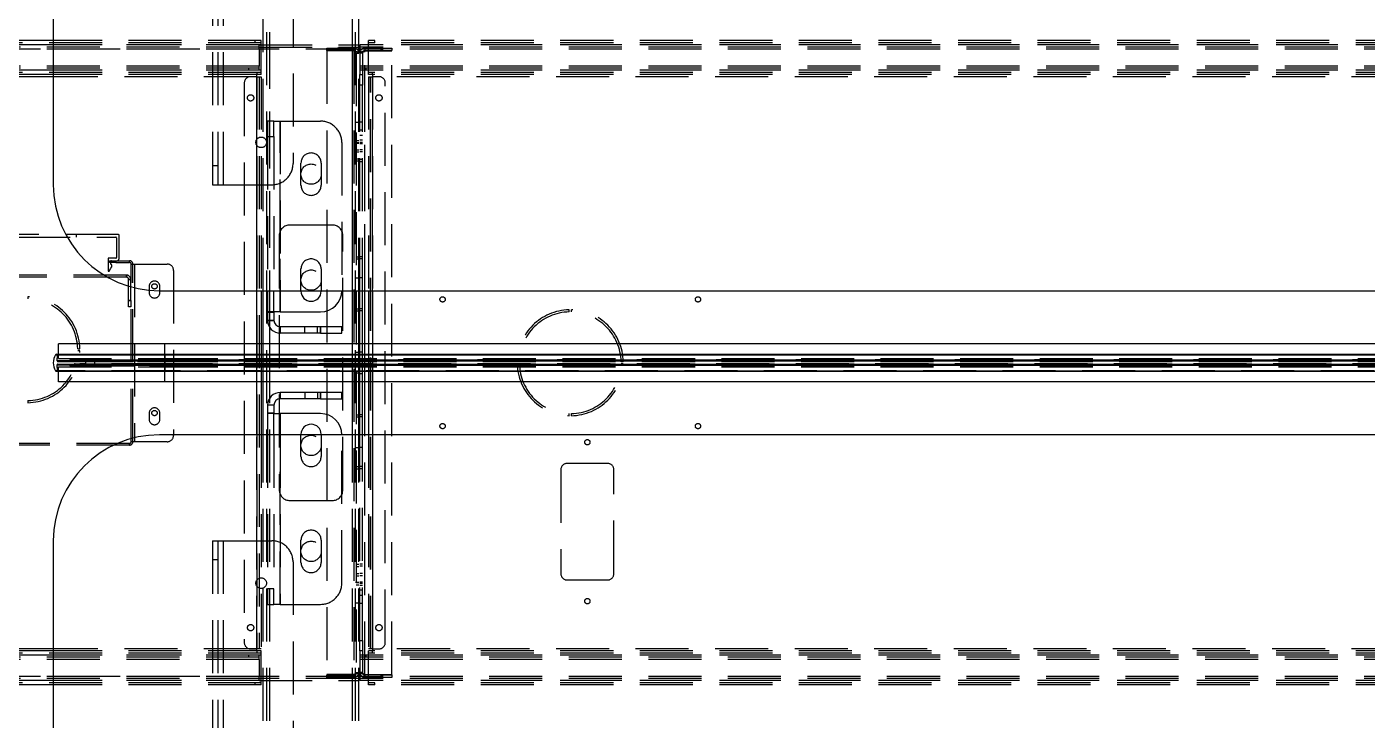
# Model space of a CAD drawing. Header units: millimetres. Extents: x -429 to 14753, y -632 to 5751.
# Drawn here: x 5462 to 6094, y 681 to 1008 of the extents above; entities that cross this region are included whole.
import ezdxf

# ---------------------------------------------------------------- set-up
doc = ezdxf.new("R2010")
doc.units = ezdxf.units.MM
doc.header["$LTSCALE"] = 100
doc.linetypes.add('HIDDEN', pattern=[0.375, 0.25, -0.125])

msp = doc.modelspace()

# ---------------------------------------------------------------- linework, layer by layer
at = {"color": 7, "linetype": 'Continuous', "lineweight": -3}
for p, q in [((5475, 1633.4), (5475, 933.4)), ((5475, 1001.4), (5450, 1001.4)), ((5475, 999.4), (5450, 999.4)), ((5475, 987.4), (5450, 987.4)), ((5475, 985.4), (5450, 985.4)), ((5475, 984.4), (5450, 984.4)), ((5525, 883.4), (7225, 883.4)), ((5571, 858.4), (5571, 883.4)), ((5573, 883.4), (5573, 858.4)), ((5574, 858.4), (5574, 883.4)), ((5576, 883.4), (5576, 883.2)), ((5579, 883.2), (5576, 883.2)), ((5576, 883.2), (5576, 873.2)), ((5579, 883.4), (5579, 883.2)), ((5579, 873.2), (5579, 883.2)), ((5582, 883.4), (5582, 873.4)), ((5591.75, 883.15), (5591.75, 883.4)), ((5601.25, 883.4), (5601.25, 883.15)), ((5616, 858.4), (5616, 883.4)), ((5619, 858.4), (5619, 883.4)), ((5619.5, 858.4), (5619.5, 883.4)), ((5620.7, 858.4), (5620.7, 883.4)), ((5621.9, 858.4), (5621.9, 883.4)), ((5623.5, 883.4), (5623.5, 858.4)), ((5625.5, 883.4), (5625.5, 858.4)), ((5576, 873.2), (5579, 873.2)), ((5576, 873.2), (5576, 869.4)), ((5582, 873.4), (5579, 873.4)), ((5579, 873.2), (5579, 869.4)), ((5582, 873.4), (5601, 873.4)), ((5579, 869.4), (5576, 869.4)), ((5577, 858.4), (5577, 866.09)), ((5582, 866.4), (5582, 863.4)), ((5601, 866.4), (5582, 866.4)), ((5601, 866.4), (5601, 863.4)), ((5611, 866.4), (5601, 866.4)), ((5611, 863.4), (5611, 866.4)), ((5601, 863.4), (5582, 863.4)), ((5601, 863.4), (5611, 863.4)), ((5476.07, 853.17), (5527.5, 853.17)), ((5476.5, 853.4), (5527.5, 853.4)), ((5527.5, 858.4), (5477.5, 858.4)), ((5477.5, 853.4), (5477.5, 858.4)), ((7222.5, 858.4), (5527.5, 858.4)), ((5527.5, 853.4), (5527.5, 858.4)), ((5527.5, 853.4), (5527.5, 853.17)), ((5527.5, 853.4), (6375, 853.4)), ((5527.5, 853.17), (5527.5, 845.64)), ((5527.5, 853.17), (6375, 853.17)), ((5476.07, 845.64), (5527.5, 845.64)), ((5476.5, 845.4), (5527.5, 845.4)), ((5477.5, 840.4), (5477.5, 845.4)), ((5527.5, 840.4), (5477.5, 840.4)), ((5527.5, 845.64), (6375, 845.64)), ((5527.5, 845.64), (5527.5, 845.4)), ((5527.5, 845.4), (6375, 845.4)), ((5527.5, 840.4), (5527.5, 845.4)), ((7222.5, 840.4), (5527.5, 840.4)), ((5571, 815.4), (5571, 840.4)), ((5573, 840.4), (5573, 815.4)), ((5574, 815.4), (5574, 840.4)), ((5577, 832.72), (5577, 840.4)), ((5616, 815.4), (5616, 840.4)), ((5619, 815.4), (5619, 840.4)), ((5619.5, 815.4), (5619.5, 840.4)), ((5620.7, 815.4), (5620.7, 840.4)), ((5621.9, 815.4), (5621.9, 840.4)), ((5623.5, 840.4), (5623.5, 815.4)), ((5625.5, 840.4), (5625.5, 815.4)), ((5582, 832.4), (5582, 835.4)), ((5601, 835.4), (5582, 835.4)), ((5601, 835.4), (5601, 832.4)), ((5611, 835.4), (5601, 835.4)), ((5611, 832.4), (5611, 835.4)), ((5579, 829.4), (5576, 829.4)), ((5576, 829.4), (5576, 825.6)), ((5579, 829.4), (5579, 825.6)), ((5601, 832.4), (5582, 832.4)), ((5601, 832.4), (5611, 832.4)), ((5579, 825.6), (5576, 825.6)), ((5576, 825.6), (5576, 815.61)), ((5579, 815.61), (5579, 825.6)), ((5579, 825.4), (5582, 825.4)), ((5601, 825.4), (5582, 825.4)), ((5582, 825.4), (5582, 815.4)), ((7225, 815.4), (5525, 815.4)), ((5576, 815.61), (5579, 815.61)), ((5576, 815.61), (5576, 815.4)), ((5579, 815.61), (5579, 815.4)), ((5591.75, 815.4), (5591.75, 815.65)), ((5601.25, 815.65), (5601.25, 815.4)), ((5475, 765.4), (5475, 65.4)), ((5475, 714.4), (5450, 714.4)), ((5475, 713.4), (5450, 713.4)), ((5475, 711.4), (5450, 711.4)), ((5475, 699.4), (5450, 699.4)), ((5475, 697.4), (5450, 697.4))]:
    msp.add_line(p, q, dxfattribs=at)
at = {"color": 7, "linetype": 'HIDDEN', "lineweight": -3}
for p, q in [((5550, 1633.4), (5550, 933.4)), ((5552.5, 1633.4), (5552.5, 933.4)), ((5555, 1633.4), (5555, 933.4)), ((5555, 1633.4), (5555, 933.4)), ((5588, 1623.4), (5588, 943.4)), ((5574, 883.4), (5574, 1243.4)), ((5575.6, 455.4), (5575.6, 1243.4)), ((5577, 455.4), (5577, 1243.4)), ((5577, 455.4), (5577, 1243.4)), ((5577, 455.4), (5577, 1243.4)), ((5577, 866.09), (5577, 1243.4)), ((5616, 455.4), (5616, 1243.4)), ((5616, 455.4), (5616, 1243.4)), ((5616, 455.4), (5616, 1243.4)), ((5616, 883.4), (5616, 1243.4)), ((5617.4, 455.4), (5617.4, 1243.4)), ((5619, 883.4), (5619, 1243.4)), ((5573, 1000.4), (5352, 1000.4)), ((5573, 999.4), (5352, 999.4)), ((5572, 999.4), (5353, 999.4)), ((5572, 998.4), (5353, 998.4)), ((5573, 1001.4), (5475, 1001.4)), ((5573, 999.4), (5475, 999.4)), ((5570, 1001.4), (5570, 1000.4)), ((5572, 997.4), (5572, 999.4)), ((5572, 999.4), (5619, 999.4)), ((5572, 998.4), (5619, 998.4)), ((5573, 999.4), (5573, 1001.4)), ((5573, 987.4), (5573, 999.4)), ((7130.5, 999.4), (5619.5, 999.4)), ((5619.5, 999.4), (5619.5, 997.4)), ((7130.5, 998.4), (5619.5, 998.4)), ((7126.5, 1001.4), (5623.5, 1001.4)), ((5623.5, 999.4), (5623.5, 1001.4)), ((7126.5, 1000.4), (5623.5, 1000.4)), ((7126.5, 999.4), (5623.5, 999.4)), ((5623.5, 987.4), (5623.5, 999.4)), ((7126.5, 999.4), (5623.5, 999.4)), ((5626.5, 1000.4), (5626.5, 1001.4)), ((5619, 997.4), (5306, 997.4)), ((5619, 997.4), (5306, 997.4)), ((5572, 997.4), (5353, 997.4)), ((5572, 997.4), (5353, 997.4)), ((5572, 997.4), (5572, 989.4)), ((5604, 996.7), (5604, 997.9)), ((5604, 997.9), (5609, 997.9)), ((5609, 996.7), (5604, 996.7)), ((5604, 996.53), (5604, 702.28)), ((5616.6, 996.53), (5604, 996.53)), ((5609, 997.9), (5609, 996.7)), ((5616.6, 997.9), (5609, 997.9)), ((5616.6, 996.7), (5609, 996.7)), ((5616.6, 996.7), (5616.6, 997.9)), ((5616.6, 997.9), (5616.6, 996.7)), ((5616.6, 996.53), (5616.6, 702.28)), ((5616.6, 996.53), (5616.6, 702.28)), ((5617.8, 995.5), (5619, 995.5)), ((5617.8, 995.5), (5617.8, 703.3)), ((5617.8, 995.5), (5619, 995.5)), ((7130.5, 997.4), (5619.5, 997.4)), ((5619.5, 997.4), (5619.5, 989.4)), ((7130.5, 997.4), (5619.5, 997.4)), ((7130.5, 997.4), (5619.5, 997.4)), ((7130.5, 997.4), (5619.5, 997.4)), ((5620.7, 995.5), (5619.5, 995.5)), ((5620.7, 995.5), (5619.5, 995.5)), ((5620.7, 995.5), (5620.7, 985.4)), ((5621.9, 997.9), (5621.9, 996.7)), ((5629.5, 997.9), (5621.9, 997.9)), ((5621.9, 997.9), (5621.9, 996.7)), ((5621.9, 996.7), (5629.5, 996.7)), ((5621.9, 702.28), (5621.9, 996.53)), ((5621.9, 996.53), (5634.5, 996.53)), ((5621.9, 883.4), (5621.9, 996.53)), ((5629.5, 996.7), (5629.5, 997.9)), ((5629.5, 997.9), (5634.5, 997.9)), ((5634.5, 996.7), (5629.5, 996.7)), ((5634.5, 997.9), (5634.5, 996.7)), ((5634.5, 702.28), (5634.5, 996.53)), ((5573, 987.4), (5352, 987.4)), ((5573, 986.4), (5352, 986.4)), ((5572, 989.4), (5353, 989.4)), ((5572, 989.4), (5353, 989.4)), ((5572, 988.4), (5353, 988.4)), ((5572, 987.4), (5353, 987.4)), ((5573, 987.4), (5475, 987.4)), ((5567, 988.4), (5567, 987.4)), ((5571, 986.4), (5571, 985.4)), ((5572, 987.4), (5572, 989.4)), ((5573, 985.4), (5573, 987.4)), ((7130.5, 989.4), (5619.5, 989.4)), ((5619.5, 989.4), (5619.5, 987.4)), ((7130.5, 989.4), (5619.5, 989.4)), ((7130.5, 988.4), (5619.5, 988.4)), ((5619.5, 987.4), (5619.5, 985.4)), ((7130.5, 987.4), (5619.5, 987.4)), ((5622.5, 987.4), (5622.5, 988.4)), ((7126.5, 987.4), (5623.5, 987.4)), ((5623.5, 985.4), (5623.5, 987.4)), ((7126.5, 987.4), (5623.5, 987.4)), ((7126.5, 986.4), (5623.5, 986.4)), ((5625.5, 985.4), (5625.5, 986.4)), ((5571, 984.4), (5354, 984.4)), ((5573, 985.4), (5475, 985.4)), ((5571, 984.4), (5475, 984.4)), ((5565, 981.4), (5565, 717.4)), ((5571, 984.4), (5568, 984.4)), ((5571, 984.4), (5571, 985.4)), ((5571, 984.4), (5573, 984.4)), ((5571, 714.4), (5571, 984.4)), ((5571, 984.4), (5571, 714.4)), ((5571, 984.4), (5571, 714.4)), ((5571, 883.4), (5571, 984.4)), ((5572, 984.4), (5572, 714.4)), ((5573, 984.4), (5573, 883.4)), ((5619.5, 985.4), (5620.7, 985.4)), ((5619.5, 980.4), (5619.5, 985.4)), ((5620.7, 980.4), (5619.5, 980.4)), ((5619.5, 883.4), (5619.5, 980.4)), ((5620.7, 985.4), (5620.7, 980.4)), ((5620.7, 883.4), (5620.7, 980.4)), ((7126.5, 985.4), (5623.5, 985.4)), ((5623.5, 984.4), (5623.5, 883.4)), ((5623.5, 984.4), (5625.5, 984.4)), ((5624.5, 714.4), (5624.5, 984.4)), ((5625.5, 985.4), (5625.5, 984.4)), ((7124.5, 984.4), (5625.5, 984.4)), ((7124.5, 984.4), (5625.5, 984.4)), ((5625.5, 984.4), (5625.5, 714.4)), ((5625.5, 984.4), (5625.5, 714.4)), ((5625.5, 714.4), (5625.5, 984.4)), ((5628.5, 984.4), (5625.5, 984.4)), ((5625.5, 984.4), (5625.5, 883.4)), ((5631.5, 717.4), (5631.5, 981.4)), ((5579, 963.4), (5576, 963.4)), ((5576, 963.4), (5576, 956.11)), ((5579, 956.11), (5579, 963.4)), ((5579, 963.4), (5582, 963.4)), ((5582, 873.4), (5582, 963.4)), ((5582, 963.4), (5601, 963.4)), ((5582, 963.4), (5582, 883.4)), ((5619, 962.7), (5617.4, 962.7)), ((5620.7, 962.9), (5619.5, 962.9)), ((5576, 956.11), (5579, 956.11)), ((5576, 956.11), (5576, 883.4)), ((5579, 956.11), (5579, 883.4)), ((5619, 954.15), (5617.8, 954.15)), ((5620.7, 959.15), (5619.5, 959.15)), ((5620.7, 959.15), (5619.5, 959.15)), ((5620.7, 956.65), (5619.5, 956.65)), ((5620.7, 956.65), (5619.5, 956.65)), ((5620.7, 954.4), (5619.5, 954.4)), ((5611, 953.4), (5611, 883.4)), ((5617.4, 953.1), (5619, 953.1)), ((5619, 953.15), (5617.8, 953.15)), ((5617.8, 949.9), (5619, 949.9)), ((5617.8, 948.9), (5619, 948.9)), ((5620.7, 953.4), (5619.5, 953.4)), ((5619.5, 952.9), (5620.7, 952.9)), ((5620.7, 949.9), (5619.5, 949.9)), ((5620.7, 948.9), (5619.5, 948.9)), ((5552.5, 942.25), (5550, 942.25)), ((5591.75, 933.15), (5591.75, 943.65)), ((5601.25, 943.65), (5601.25, 933.15)), ((5617.8, 945.65), (5619, 945.65)), ((5617.8, 944.66), (5619, 944.66)), ((5619.5, 945.4), (5620.7, 945.4)), ((5619.5, 944.41), (5620.7, 944.41)), ((5550, 933.4), (5555, 933.4)), ((5555, 933.4), (5578, 933.4)), ((5606.5, 914.4), (5586.5, 914.4)), ((5505.7, 909.85), (5419.3, 909.85)), ((5420.5, 908.65), (5504.5, 908.65)), ((5486, 908.65), (5486, 909.85)), ((5504.8, 908.35), (5504.8, 899.05)), ((5506, 898.55), (5506, 909.55)), ((5581.5, 909.4), (5581.5, 789.4)), ((5611.5, 789.4), (5611.5, 909.4)), ((5504.5, 898.75), (5500.9, 898.75)), ((5500.9, 898.75), (5500.9, 892.75)), ((5501.5, 896.75), (5501.5, 897.55)), ((5501.5, 897.55), (5502.4, 897.55)), ((5502.4, 897.55), (5505, 897.55)), ((5504.5, 897.55), (5504.5, 896.75)), ((5504.5, 897.55), (5510.9, 897.55)), ((5504.5, 896.75), (5504.5, 897.55)), ((5510.9, 896.75), (5510.9, 897.55)), ((5617.8, 899.4), (5619, 899.4)), ((5617.8, 898.4), (5619, 898.4)), ((5620.7, 899.4), (5619.5, 899.4)), ((5620.7, 898.4), (5619.5, 898.4)), ((5501.27, 892.65), (5502.1, 894.08)), ((5504.5, 896.75), (5501.5, 896.75)), ((5502.1, 895.91), (5502.1, 897.25)), ((5502.1, 894.08), (5502.51, 894.72)), ((5504.5, 896.75), (5510.9, 896.75)), ((5511.7, 812.15), (5511.7, 895.95)), ((5511.7, 895.95), (5513.3, 895.95)), ((5512.5, 812.15), (5512.5, 895.95)), ((5513.3, 895.95), (5513.3, 812.15)), ((5513.3, 895.95), (5528.7, 895.95)), ((5513.3, 895.95), (5513.3, 812.15)), ((5531.7, 892.95), (5531.7, 815.15)), ((5591.75, 883.4), (5591.75, 893.65)), ((5601.25, 893.65), (5601.25, 883.4)), ((5509.5, 890.75), (5415.5, 890.75)), ((5509.5, 889.75), (5415.5, 889.75)), ((5509.5, 889.75), (5509.5, 890.75)), ((5509.5, 890.75), (5509.5, 889.75)), ((5509.5, 889.75), (5509.5, 890.75)), ((5509.5, 890.75), (5509.5, 889.75)), ((5511.5, 888.75), (5510.5, 888.75)), ((5510.5, 878.75), (5510.5, 888.75)), ((5510.5, 888.75), (5511.5, 888.75)), ((5511.5, 888.75), (5510.5, 888.75)), ((5510.5, 888.75), (5511.5, 888.75)), ((5511.5, 878.75), (5511.5, 888.75)), ((5520.2, 885.45), (5520.2, 882.45)), ((5525.2, 882.45), (5525.2, 885.45)), ((5617.8, 889.4), (5619, 889.4)), ((5617.8, 889.4), (5619, 889.4)), ((5617.8, 889.4), (5619, 889.4)), ((5617.8, 889.4), (5619, 889.4)), ((5620.7, 889.4), (5619.5, 889.4)), ((5620.7, 889.4), (5619.5, 889.4)), ((5620.7, 889.4), (5619.5, 889.4)), ((5620.7, 889.4), (5619.5, 889.4)), ((5463, 880.55), (5463, 879.55)), ((5510.5, 878.75), (5511.5, 878.75)), ((5510.5, 875.75), (5510.5, 878.75)), ((5511.5, 878.75), (5510.5, 878.75)), ((5510.5, 878.75), (5511.5, 878.75)), ((5511.5, 878.75), (5510.5, 878.75)), ((5511.5, 878.75), (5511.5, 875.75)), ((5511.5, 875.75), (5510.5, 875.75)), ((5579, 873.4), (5576, 873.4)), ((5617.8, 874.9), (5619, 874.9)), ((5617.8, 873.9), (5619, 873.9)), ((5620.7, 874.9), (5619.5, 874.9)), ((5620.7, 873.9), (5619.5, 873.9)), ((5718.2, 873.4), (5718.2, 874.4)), ((5719.2, 873.4), (5719.2, 874.4)), ((5576, 869.4), (5579, 869.4)), ((5582, 866.4), (5582, 863.4)), ((5593.5, 863.4), (5593.5, 866.4)), ((5599.5, 863.4), (5599.5, 866.4)), ((5601, 863.4), (5601, 866.4)), ((5527.5, 853.17), (5476.07, 853.17)), ((5476.85, 850.32), (5477, 853.19)), ((5477, 853.19), (5527.5, 853.19)), ((5527.5, 853.19), (5477, 853.19)), ((5477.5, 851.4), (5477.5, 853.4)), ((5486.49, 856.05), (5487.49, 856.05)), ((5487.49, 855.05), (5486.49, 855.05)), ((5527.5, 851.4), (5527.5, 858.4)), ((5527.5, 853.19), (5527.5, 853.4)), ((5527.5, 853.19), (5527.5, 853.4)), ((5527.5, 853.4), (5527.5, 853.17)), ((5527.5, 851.4), (5527.5, 853.4)), ((5527.5, 853.19), (6375, 853.19)), ((5527.5, 850.32), (5527.5, 853.19)), ((7222.5, 853.19), (5527.5, 853.19)), ((5527.5, 850.85), (5527.5, 853.19)), ((5527.5, 853.17), (5527.5, 845.64)), ((7222.5, 853.17), (5527.5, 853.17)), ((5571, 840.4), (5571, 858.4)), ((5573, 858.4), (5573, 840.4)), ((5574, 840.4), (5574, 858.4)), ((5577, 840.4), (5577, 858.4)), ((5616, 840.4), (5616, 858.4)), ((5619, 854.2), (5617.4, 854.2)), ((5619, 840.4), (5619, 858.4)), ((5619.5, 840.4), (5619.5, 858.4)), ((5620.7, 854.4), (5619.5, 854.4)), ((5620.7, 840.4), (5620.7, 858.4)), ((5621.9, 840.4), (5621.9, 858.4)), ((5623.5, 858.4), (5623.5, 840.4)), ((5625.5, 858.4), (5625.5, 840.4)), ((5476.85, 850.32), (5527.5, 850.32)), ((5527.5, 850.32), (5476.85, 850.32)), ((5476.85, 848.49), (5527.5, 848.49)), ((5477, 845.61), (5476.85, 848.49)), ((5527.5, 848.49), (5476.85, 848.49)), ((5477.15, 850), (5527.5, 850)), ((5477.15, 848.8), (5527.5, 848.8)), ((5477.5, 851.4), (5527.5, 851.4)), ((5477.5, 845.4), (5477.5, 847.4)), ((5477.5, 847.4), (5527.5, 847.4)), ((5482.82, 850.65), (5527.5, 850.65)), ((5482.82, 850.65), (5482.82, 850)), ((5527.5, 850.65), (5482.82, 850.65)), ((5482.82, 848.8), (5482.82, 848.15)), ((5482.82, 848.15), (5527.5, 848.15)), ((5527.5, 848.15), (5482.82, 848.15)), ((5483.09, 850.84), (5527.5, 850.84)), ((5485.05, 849.97), (5483.09, 850.84)), ((5483.11, 847.97), (5485.02, 848.83)), ((5483.11, 847.97), (5527.5, 847.97)), ((5485.02, 848.83), (5527.5, 848.83)), ((5485.05, 849.97), (5527.5, 849.97)), ((5485.12, 849.95), (5527.5, 849.95)), ((5485.32, 850.65), (5527.5, 850.65)), ((5485.32, 850.65), (5485.32, 850.15)), ((5527.5, 850.65), (5485.32, 850.65)), ((5485.32, 850.15), (5527.5, 850.15)), ((5527.5, 850.15), (5485.32, 850.15)), ((5485.32, 848.65), (5527.5, 848.65)), ((5485.32, 848.65), (5485.32, 848.15)), ((5527.5, 848.65), (5485.32, 848.65)), ((5485.32, 848.15), (5527.5, 848.15)), ((5527.5, 848.15), (5485.32, 848.15)), ((5485.59, 850.84), (5527.5, 850.84)), ((5487.55, 849.97), (5485.59, 850.84)), ((5485.61, 847.97), (5487.53, 848.83)), ((5485.61, 847.97), (5527.5, 847.97)), ((5487.53, 848.83), (5527.5, 848.83)), ((5487.55, 849.97), (5527.5, 849.97)), ((5487.62, 849.95), (5527.5, 849.95)), ((5527.5, 848.85), (5487.62, 848.85)), ((5487.82, 850.65), (5527.5, 850.65)), ((5487.82, 850.65), (5487.82, 850.15)), ((5527.5, 850.65), (5487.82, 850.65)), ((5487.82, 850.15), (5527.5, 850.15)), ((5527.5, 850.15), (5487.82, 850.15)), ((5487.82, 848.65), (5527.5, 848.65)), ((5487.82, 848.65), (5487.82, 848.15)), ((5527.5, 848.65), (5487.82, 848.65)), ((5487.82, 848.15), (5527.5, 848.15)), ((5527.5, 848.15), (5487.82, 848.15)), ((5488.07, 850.85), (5527.5, 850.85)), ((5489.58, 850.37), (5488.07, 850.85)), ((5488.09, 847.96), (5489.58, 848.44)), ((5488.09, 847.96), (5527.5, 847.96)), ((5489.58, 850.37), (5527.5, 850.37)), ((5489.58, 848.44), (5527.5, 848.44)), ((5494.5, 847.4), (5494.5, 851.4)), ((5527.5, 851.4), (6375, 851.4)), ((5527.5, 850.85), (5527.5, 851.4)), ((5527.5, 850.85), (5527.5, 851.4)), ((5527.5, 850.84), (5527.5, 850.85)), ((5527.5, 850.85), (5527.5, 850.85)), ((5527.5, 850.85), (6375, 850.85)), ((6375, 850.85), (5527.5, 850.85)), ((6375, 850.85), (5527.5, 850.85)), ((6375, 850.85), (5527.5, 850.85)), ((5527.5, 850.85), (5527.5, 850.65)), ((5527.5, 850.85), (5527.5, 850.85)), ((5527.5, 850.84), (6375, 850.84)), ((5527.5, 849.97), (5527.5, 850.84)), ((5527.5, 850.84), (6375, 850.84)), ((5527.5, 849.97), (5527.5, 850.84)), ((5527.5, 849.97), (5527.5, 850.84)), ((5527.5, 850.84), (5527.5, 850.65)), ((5527.5, 849.97), (5527.5, 850.84)), ((5527.5, 850.84), (5527.5, 850.65)), ((5527.5, 850.37), (5527.5, 850.84)), ((5527.5, 850.32), (5527.5, 850.84)), ((5527.5, 850.84), (5527.5, 850.65)), ((5527.5, 850.84), (5527.5, 850.65)), ((5527.5, 849.97), (5527.5, 850.84)), ((5527.5, 850.37), (5527.5, 850.84)), ((5527.5, 850.84), (5527.5, 850.65)), ((5527.5, 849.97), (5527.5, 850.84)), ((5527.5, 850.65), (6375, 850.65)), ((5527.5, 850.65), (5527.5, 850)), ((5527.5, 850.65), (6375, 850.65)), ((5527.5, 850.65), (5527.5, 850.15)), ((5527.5, 850.65), (6375, 850.65)), ((5527.5, 850.65), (5527.5, 850.15)), ((5527.5, 850.65), (5527.5, 850.15)), ((5527.5, 850.65), (5527.5, 850)), ((5527.5, 850.65), (5527.5, 850.15)), ((7222.5, 850.65), (5527.5, 850.65)), ((7222.5, 850.65), (5527.5, 850.65)), ((7222.5, 850.65), (5527.5, 850.65)), ((5527.5, 850.37), (6375, 850.37)), ((5527.5, 848.85), (5527.5, 850.37)), ((5527.5, 848.85), (5527.5, 850.37)), ((5527.5, 850.32), (6375, 850.32)), ((5527.5, 850), (5527.5, 850.32)), ((5527.5, 850), (5527.5, 850.32)), ((7222.5, 850.32), (5527.5, 850.32)), ((5527.5, 850.15), (6375, 850.15)), ((5527.5, 850.15), (6375, 850.15)), ((7222.5, 850.15), (5527.5, 850.15)), ((7222.5, 850.15), (5527.5, 850.15)), ((5527.5, 850.15), (5527.5, 849.97)), ((5527.5, 850.15), (5527.5, 849.97)), ((5527.5, 850.15), (5527.5, 849.97)), ((5527.5, 850.15), (5527.5, 849.97)), ((5527.5, 850), (6375, 850)), ((5527.5, 849.95), (5527.5, 849.97)), ((5527.5, 849.97), (6375, 849.97)), ((5527.5, 849.97), (5527.5, 849.97)), ((5527.5, 849.97), (6375, 849.97)), ((5527.5, 849.95), (6375, 849.95)), ((5527.5, 849.95), (6375, 849.95)), ((5527.5, 848.85), (5527.5, 849.95)), ((5527.5, 848.85), (5527.5, 849.95)), ((5527.5, 848.83), (5527.5, 848.85)), ((6375, 848.85), (5527.5, 848.85)), ((6375, 848.85), (5527.5, 848.85)), ((5527.5, 847.97), (5527.5, 848.83)), ((5527.5, 848.83), (6375, 848.83)), ((5527.5, 848.83), (6375, 848.83)), ((5527.5, 847.97), (5527.5, 848.83)), ((5527.5, 847.4), (5527.5, 848.83)), ((5527.5, 847.4), (5527.5, 848.83)), ((5527.5, 848.83), (5527.5, 848.65)), ((5527.5, 847.97), (5527.5, 848.83)), ((5527.5, 848.83), (5527.5, 848.65)), ((5527.5, 848.44), (5527.5, 848.83)), ((5527.5, 848.83), (5527.5, 848.65)), ((5527.5, 847.97), (5527.5, 848.83)), ((5527.5, 848.44), (5527.5, 848.83)), ((5527.5, 848.83), (5527.5, 848.65)), ((5527.5, 848.49), (5527.5, 848.8)), ((5527.5, 848.8), (6375, 848.8)), ((5527.5, 848.8), (5527.5, 848.15)), ((5527.5, 848.49), (5527.5, 848.8)), ((5527.5, 848.8), (5527.5, 848.15)), ((5527.5, 848.65), (6375, 848.65)), ((5527.5, 848.65), (5527.5, 848.15)), ((5527.5, 848.65), (6375, 848.65)), ((5527.5, 848.65), (5527.5, 848.15)), ((5527.5, 848.65), (5527.5, 848.15)), ((5527.5, 848.65), (5527.5, 848.15)), ((7222.5, 848.65), (5527.5, 848.65)), ((7222.5, 848.65), (5527.5, 848.65)), ((5527.5, 848.49), (6375, 848.49)), ((5527.5, 845.61), (5527.5, 848.49)), ((7222.5, 848.49), (5527.5, 848.49)), ((5527.5, 847.97), (5527.5, 848.49)), ((5527.5, 847.96), (5527.5, 848.44)), ((5527.5, 848.44), (6375, 848.44)), ((5527.5, 847.96), (5527.5, 848.44)), ((5527.5, 848.15), (5527.5, 847.95)), ((5527.5, 848.15), (6375, 848.15)), ((5527.5, 848.15), (5527.5, 847.95)), ((5527.5, 848.15), (6375, 848.15)), ((5527.5, 848.15), (5527.5, 847.95)), ((5527.5, 848.15), (6375, 848.15)), ((7222.5, 848.15), (5527.5, 848.15)), ((7222.5, 848.15), (5527.5, 848.15)), ((7222.5, 848.15), (5527.5, 848.15)), ((5527.5, 848.15), (5527.5, 847.97)), ((5527.5, 848.15), (5527.5, 847.97)), ((5527.5, 848.15), (5527.5, 847.96)), ((5527.5, 847.97), (6375, 847.97)), ((5527.5, 847.97), (6375, 847.97)), ((5527.5, 847.96), (5527.5, 847.97)), ((5527.5, 847.96), (6375, 847.96)), ((5527.5, 847.95), (5527.5, 847.96)), ((5527.5, 847.95), (5527.5, 847.95)), ((5527.5, 847.95), (6375, 847.95)), ((5527.5, 847.95), (6375, 847.95)), ((5527.5, 847.95), (6375, 847.95)), ((5527.5, 845.61), (5527.5, 847.95)), ((5527.5, 847.4), (6375, 847.4)), ((5527.5, 840.4), (5527.5, 847.4)), ((5527.5, 845.4), (5527.5, 847.4)), ((5620.7, 850.65), (5619.5, 850.65)), ((5620.7, 850.65), (5619.5, 850.65)), ((5620.7, 848.15), (5619.5, 848.15)), ((5620.7, 848.15), (5619.5, 848.15)), ((5694.7, 849.9), (5693.7, 849.9)), ((5694.7, 848.9), (5693.7, 848.9)), ((5743.69, 849.9), (5742.69, 849.9)), ((5743.69, 848.9), (5742.69, 848.9)), ((5527.5, 845.64), (5476.07, 845.64)), ((5477, 845.61), (5527.5, 845.61)), ((5527.5, 845.61), (5477, 845.61)), ((5527.5, 845.64), (5527.5, 845.4)), ((7222.5, 845.64), (5527.5, 845.64)), ((5527.5, 845.61), (6375, 845.61)), ((5527.5, 845.4), (5527.5, 845.61)), ((5527.5, 845.4), (5527.5, 845.61)), ((7222.5, 845.61), (5527.5, 845.61)), ((5617.4, 844.6), (5619, 844.6)), ((5619.5, 844.4), (5620.7, 844.4)), ((5582, 835.4), (5582, 832.4)), ((5593.5, 835.4), (5593.5, 832.4)), ((5599.5, 835.4), (5599.5, 832.4)), ((5601, 832.4), (5601, 835.4)), ((5463, 831.56), (5463, 830.56)), ((5579, 829.4), (5576, 829.4)), ((5577, 455.4), (5577, 832.72)), ((5520.2, 825.65), (5520.2, 822.65)), ((5525.2, 822.65), (5525.2, 825.65)), ((5579, 825.4), (5576, 825.4)), ((5582, 735.4), (5582, 825.4)), ((5617.8, 824.9), (5619, 824.9)), ((5617.8, 823.9), (5619, 823.9)), ((5620.7, 824.9), (5619.5, 824.9)), ((5620.7, 823.9), (5619.5, 823.9)), ((5718.2, 824.41), (5718.2, 825.41)), ((5719.2, 824.41), (5719.2, 825.41)), ((5571, 714.4), (5571, 815.4)), ((5573, 815.4), (5573, 714.4)), ((5574, 455.4), (5574, 815.4)), ((5576, 815.4), (5576, 742.7)), ((5579, 815.4), (5579, 742.7)), ((5582, 815.4), (5582, 735.4)), ((5591.75, 805.15), (5591.75, 815.4)), ((5601.25, 815.4), (5601.25, 805.15)), ((5611, 745.4), (5611, 815.4)), ((5616, 455.4), (5616, 815.4)), ((5619, 455.4), (5619, 815.4)), ((5619.5, 718.4), (5619.5, 815.4)), ((5620.7, 718.4), (5620.7, 815.4)), ((5621.9, 702.28), (5621.9, 815.4)), ((5623.5, 815.4), (5623.5, 714.4)), ((5625.5, 815.4), (5625.5, 714.4)), ((5510.9, 811.35), (5414.1, 811.35)), ((5510.9, 810.55), (5414.1, 810.55)), ((5510.9, 810.55), (5510.9, 811.35)), ((5513.3, 812.15), (5511.7, 812.15)), ((5528.7, 812.15), (5513.3, 812.15)), ((5617.8, 809.4), (5619, 809.4)), ((5617.8, 809.4), (5619, 809.4)), ((5617.8, 809.4), (5619, 809.4)), ((5617.8, 809.4), (5619, 809.4)), ((5620.7, 809.4), (5619.5, 809.4)), ((5620.7, 809.4), (5619.5, 809.4)), ((5620.7, 809.4), (5619.5, 809.4)), ((5620.7, 809.4), (5619.5, 809.4)), ((5617.8, 800.4), (5619, 800.4)), ((5617.8, 799.4), (5619, 799.4)), ((5620.7, 800.4), (5619.5, 800.4)), ((5620.7, 799.4), (5619.5, 799.4)), ((5714.25, 798.9), (5714.25, 749.9)), ((5736.25, 801.9), (5717.25, 801.9)), ((5739.25, 749.9), (5739.25, 798.9)), ((5586.5, 784.4), (5606.5, 784.4)), ((5550, 765.4), (5550, 65.4)), ((5550, 765.4), (5555, 765.4)), ((5552.5, 765.4), (5552.5, 65.4)), ((5555, 765.4), (5555, 65.4)), ((5555, 765.4), (5578, 765.4)), ((5555, 765.4), (5555, 65.4)), ((5591.75, 755.15), (5591.75, 765.65)), ((5601.25, 765.65), (5601.25, 755.15)), ((5550, 756.55), (5552.5, 756.55)), ((5588, 755.4), (5588, 75.4)), ((5619, 754.15), (5617.8, 754.15)), ((5619, 753.15), (5617.8, 753.15)), ((5620.7, 754.4), (5619.5, 754.4)), ((5620.7, 753.4), (5619.5, 753.4)), ((5619, 745.7), (5617.4, 745.7)), ((5617.8, 749.9), (5619, 749.9)), ((5617.8, 748.9), (5619, 748.9)), ((5617.8, 745.65), (5619, 745.65)), ((5620.7, 749.9), (5619.5, 749.9)), ((5620.7, 748.9), (5619.5, 748.9)), ((5620.7, 745.9), (5619.5, 745.9)), ((5717.25, 746.9), (5736.25, 746.9)), ((5579, 742.7), (5576, 742.7)), ((5576, 742.7), (5576, 735.4)), ((5579, 735.4), (5579, 742.7)), ((5617.8, 744.66), (5619, 744.66)), ((5619.5, 745.4), (5620.7, 745.4)), ((5619.5, 744.41), (5620.7, 744.41)), ((5620.7, 742.15), (5619.5, 742.15)), ((5620.7, 742.15), (5619.5, 742.15)), ((5620.7, 739.65), (5619.5, 739.65)), ((5620.7, 739.65), (5619.5, 739.65)), ((5576, 735.4), (5579, 735.4)), ((5582, 735.4), (5579, 735.4)), ((5582, 735.4), (5601, 735.4)), ((5617.4, 736.1), (5619, 736.1)), ((5619.5, 735.9), (5620.7, 735.9)), ((5571, 714.4), (5354, 714.4)), ((5571, 714.4), (5475, 714.4)), ((5568, 714.4), (5571, 714.4)), ((5571, 713.4), (5571, 714.4)), ((5573, 714.4), (5571, 714.4)), ((5619.5, 718.4), (5620.7, 718.4)), ((5619.5, 713.4), (5619.5, 718.4)), ((5620.7, 718.4), (5620.7, 713.4)), ((5625.5, 714.4), (5623.5, 714.4)), ((5625.5, 714.4), (5625.5, 713.4)), ((7124.5, 714.4), (5625.5, 714.4)), ((7124.5, 714.4), (5625.5, 714.4)), ((5625.5, 714.4), (5628.5, 714.4)), ((5573, 712.4), (5352, 712.4)), ((5573, 711.4), (5352, 711.4)), ((5572, 711.4), (5353, 711.4)), ((5572, 710.4), (5353, 710.4)), ((5572, 709.4), (5353, 709.4)), ((5572, 709.4), (5353, 709.4)), ((5573, 713.4), (5475, 713.4)), ((5573, 711.4), (5475, 711.4)), ((5567, 711.4), (5567, 710.4)), ((5571, 713.4), (5571, 712.4)), ((5572, 709.4), (5572, 711.4)), ((5572, 709.4), (5572, 701.4)), ((5573, 711.4), (5573, 713.4)), ((5573, 699.4), (5573, 711.4)), ((5620.7, 713.4), (5619.5, 713.4)), ((5619.5, 713.4), (5619.5, 711.4)), ((7130.5, 711.4), (5619.5, 711.4)), ((5619.5, 711.4), (5619.5, 709.4)), ((7130.5, 710.4), (5619.5, 710.4)), ((7130.5, 709.4), (5619.5, 709.4)), ((5619.5, 709.4), (5619.5, 701.4)), ((7130.5, 709.4), (5619.5, 709.4)), ((5620.7, 713.4), (5620.7, 703.3)), ((5622.5, 710.4), (5622.5, 711.4)), ((7126.5, 713.4), (5623.5, 713.4)), ((5623.5, 711.4), (5623.5, 713.4)), ((7126.5, 712.4), (5623.5, 712.4)), ((7126.5, 711.4), (5623.5, 711.4)), ((5623.5, 699.4), (5623.5, 711.4)), ((7126.5, 711.4), (5623.5, 711.4)), ((5625.5, 712.4), (5625.5, 713.4)), ((5619, 701.4), (5306, 701.4)), ((5619, 701.4), (5306, 701.4)), ((5572, 701.4), (5353, 701.4)), ((5572, 701.4), (5353, 701.4)), ((5572, 699.4), (5572, 701.4)), ((5616.6, 702.28), (5604, 702.28)), ((5604, 700.9), (5604, 702.1)), ((5604, 702.1), (5609, 702.1)), ((5609, 702.1), (5609, 700.9)), ((5609, 702.1), (5616.6, 702.1)), ((5616.6, 702.1), (5616.6, 700.9)), ((5616.6, 700.9), (5616.6, 702.1)), ((5617.8, 703.3), (5619, 703.3)), ((5617.8, 703.3), (5619, 703.3)), ((5619.5, 703.3), (5620.7, 703.3)), ((5620.7, 703.3), (5619.5, 703.3)), ((7130.5, 701.4), (5619.5, 701.4)), ((5619.5, 701.4), (5619.5, 699.4)), ((7130.5, 701.4), (5619.5, 701.4)), ((7130.5, 701.4), (5619.5, 701.4)), ((7130.5, 701.4), (5619.5, 701.4)), ((5621.9, 702.28), (5634.5, 702.28)), ((5621.9, 702.1), (5621.9, 700.9)), ((5629.5, 702.1), (5621.9, 702.1)), ((5621.9, 700.9), (5621.9, 702.1)), ((5629.5, 700.9), (5629.5, 702.1)), ((5629.5, 702.1), (5634.5, 702.1)), ((5634.5, 702.1), (5634.5, 700.9)), ((5573, 699.4), (5352, 699.4)), ((5573, 698.4), (5352, 698.4)), ((5572, 700.4), (5353, 700.4)), ((5572, 699.4), (5353, 699.4)), ((5573, 699.4), (5475, 699.4)), ((5573, 697.4), (5475, 697.4)), ((5570, 698.4), (5570, 697.4)), ((5619, 700.4), (5572, 700.4)), ((5572, 699.4), (5619, 699.4)), ((5573, 697.4), (5573, 699.4)), ((5609, 700.9), (5604, 700.9)), ((5609, 700.9), (5616.6, 700.9)), ((7130.5, 700.4), (5619.5, 700.4)), ((7130.5, 699.4), (5619.5, 699.4)), ((5629.5, 700.9), (5621.9, 700.9)), ((7126.5, 699.4), (5623.5, 699.4)), ((5623.5, 697.4), (5623.5, 699.4)), ((7126.5, 699.4), (5623.5, 699.4)), ((7126.5, 698.4), (5623.5, 698.4)), ((7126.5, 697.4), (5623.5, 697.4)), ((5626.5, 697.4), (5626.5, 698.4)), ((5634.5, 700.9), (5629.5, 700.9))]:
    msp.add_line(p, q, dxfattribs=at)
for centre, radius in [((5568, 974.4), 1.5), ((5628.5, 974.4), 1.5), ((5573, 953.4), 2.5), ((5596.5, 938.4), 4.8), ((5596.5, 888.4), 4.8), ((5522.7, 885.45), 1.25), ((5658.5, 879.3), 1.25), ((5778.9, 879.3), 1.25), ((5522.7, 825.65), 1.25), ((5596.5, 810.4), 4.8), ((5658.5, 819.5), 1.25), ((5778.9, 819.5), 1.25), ((5726.75, 811.9), 1.25), ((5596.5, 760.4), 4.8), ((5573, 745.4), 2.5), ((5726.75, 736.9), 1.25), ((5568, 724.4), 1.5), ((5628.5, 724.4), 1.5)]:
    msp.add_circle(centre, radius, dxfattribs=at)
for centre, radius, start, end in [((5616.6, 995.5), 2.4, 0, 90), ((5616.6, 995.5), 1.2, 0, 90), ((5621.9, 995.5), 2.4, 90, 180), ((5621.9, 995.5), 1.2, 90, 180), ((5568, 981.4), 3, 90, 180), ((5628.5, 981.4), 3, 0, 90), ((5601, 953.4), 10, 0, 90), ((5596.5, 943.65), 4.75, 0, 180), ((5578, 943.4), 10, 270, 0), ((5596.5, 933.15), 4.75, 180, 0), ((5586.5, 909.4), 5, 90, 180), ((5606.5, 909.4), 5, 0, 90), ((5504.5, 908.35), 0.3, 0, 90), ((5505.7, 909.55), 0.3, 0, 90), ((5502.4, 897.25), 0.3, 90, 180), ((5504.5, 899.05), 0.3, 270, 0), ((5505, 898.55), 1, 270, 0), ((5510.9, 895.95), 1.6, 0, 90), ((5596.5, 893.65), 4.75, 0, 180), ((5501.1, 892.75), 0.2, 180, 330), ((5501.84, 895.15), 0.8, 327.12521, 71.03443), ((5510.9, 895.95), 0.8, 0, 90), ((5528.7, 892.95), 3, 0, 90), ((5509.5, 888.75), 2, 0, 90), ((5509.5, 888.75), 1, 0, 90), ((5522.7, 885.45), 2.5, 0, 180), ((5462.5, 855.55), 25, 1.14599, 88.85401), ((5462.5, 855.55), 24, 1.19375, 88.80625), ((5522.7, 882.45), 2.5, 180, 0), ((5718.7, 849.4), 25, 91.14599, 178.85401), ((5718.7, 849.4), 24, 91.19375, 178.80625), ((5718.7, 849.4), 25, 1.14599, 88.85401), ((5718.7, 849.4), 24, 1.19375, 88.80625), ((5462.5, 855.55), 24, 271.19375, 358.80625), ((5462.5, 855.55), 25, 271.14599, 358.85401), ((5476.8, 853.2), 0.2, 357, 90), ((5477.15, 850.3), 0.3, 177, 270), ((5477.15, 848.5), 0.3, 90, 183), ((5483.02, 850.65), 0.2, 68.30176, 180), ((5483.02, 848.15), 0.2, 180, 296.40962), ((5485.12, 848.65), 0.2, 360, 118.30898), ((5485.12, 850.15), 0.2, 250.20112, 0), ((5485.52, 850.65), 0.2, 68.30472, 180), ((5485.52, 848.15), 0.2, 180, 296.4427), ((5487.62, 848.65), 0.2, 0, 116.4427), ((5487.62, 850.15), 0.2, 248.30472, 0), ((5488.02, 850.65), 0.2, 74.61239, 180), ((5488.02, 848.15), 0.2, 180, 289.74425), ((5489.32, 849.4), 1, 285.38761, 74.61239), ((5718.7, 849.4), 25, 181.14599, 268.85401), ((5718.7, 849.4), 24, 181.19375, 268.80625), ((5718.7, 849.4), 24, 271.19375, 358.80625), ((5718.7, 849.4), 25, 271.14599, 358.85401), ((5476.8, 845.6), 0.2, 270, 3), ((5522.7, 825.65), 2.5, 0, 180), ((5522.7, 822.65), 2.5, 180, 0), ((5528.7, 815.15), 3, 270, 0), ((5510.9, 812.15), 1.6, 270, 0), ((5510.9, 812.15), 0.8, 270, 0), ((5596.5, 805.15), 4.75, 180, 0), ((5717.25, 798.9), 3, 90, 180), ((5736.25, 798.9), 3, 0, 90), ((5586.5, 789.4), 5, 180, 270), ((5606.5, 789.4), 5, 270, 0), ((5578, 755.4), 10, 0, 90), ((5596.5, 765.65), 4.75, 0, 180), ((5596.5, 755.15), 4.75, 180, 0), ((5717.25, 749.9), 3, 180, 270), ((5736.25, 749.9), 3, 270, 0), ((5601, 745.4), 10, 270, 0), ((5568, 717.4), 3, 180, 270), ((5628.5, 717.4), 3, 270, 0), ((5616.6, 703.3), 1.2, 270, 0), ((5616.6, 703.3), 2.4, 270, 0), ((5621.9, 703.3), 2.4, 180, 270), ((5621.9, 703.3), 1.2, 180, 270)]:
    msp.add_arc(centre, radius, start, end, dxfattribs=at)
at = {"color": 7, "linetype": 'Continuous', "lineweight": -3}
for centre, radius, start, end in [((5525, 933.4), 50, 180, 270), ((5596.5, 883.15), 4.75, 180, 0), ((5601, 883.4), 10, 270, 0), ((5582, 869.4), 6, 180, 270), ((5582, 869.4), 3, 180, 270), ((5482.12, 849.4), 7.12, 148.10921, 211.89079), ((5476.5, 852.9), 0.5, 90, 148.10921), ((5476.5, 845.9), 0.5, 211.89079, 270), ((5582, 829.4), 6, 90, 180), ((5582, 829.4), 3, 90, 180), ((5601, 815.4), 10, 0, 90), ((5525, 765.4), 50, 90, 180), ((5596.5, 815.65), 4.75, 0, 180)]:
    msp.add_arc(centre, radius, start, end, dxfattribs=at)
at = {"color": 7, "linetype": 'HIDDEN', "lineweight": -3}
for points, knots in [([(5619, 995.5), (5618.97, 995.58), (5618.91, 995.73), (5618.47, 995.96), (5617.82, 996.19), (5617.15, 996.38), (5616.74, 996.49), (5616.6, 996.53)], [0, 0, 0, 0, 0.222483, 0.444994, 0.667504, 0.890015, 1, 1, 1, 1]), ([(5617.8, 995.5), (5617.78, 995.6), (5617.73, 995.78), (5617.42, 996.05), (5617.03, 996.29), (5616.74, 996.45), (5616.6, 996.53)], [0, 0, 0, 0, 0.28678, 0.531564, 0.776258, 1, 1, 1, 1]), ([(5621.9, 996.53), (5621.62, 996.45), (5621.06, 996.3), (5620.32, 996.07), (5619.78, 995.84), (5619.53, 995.65), (5619.51, 995.54), (5619.5, 995.5)], [0, 0, 0, 0, 0.222483, 0.444994, 0.667504, 0.890015, 1, 1, 1, 1]), ([(5621.9, 996.53), (5621.72, 996.43), (5621.38, 996.25), (5620.99, 995.98), (5620.74, 995.74), (5620.71, 995.58), (5620.7, 995.5)], [0, 0, 0, 0, 0.28678, 0.531564, 0.776258, 1, 1, 1, 1]), ([(5616.6, 702.28), (5616.88, 702.36), (5617.44, 702.51), (5618.18, 702.74), (5618.72, 702.96), (5618.97, 703.15), (5618.99, 703.27), (5619, 703.3)], [0, 0, 0, 0, 0.222483, 0.444994, 0.667504, 0.890015, 1, 1, 1, 1]), ([(5616.6, 702.28), (5616.78, 702.38), (5617.11, 702.56), (5617.51, 702.82), (5617.75, 703.07), (5617.78, 703.23), (5617.8, 703.3)], [0, 0, 0, 0, 0.28678, 0.531564, 0.776258, 1, 1, 1, 1]), ([(5619.5, 703.3), (5619.53, 703.23), (5619.58, 703.08), (5620.03, 702.85), (5620.68, 702.62), (5621.34, 702.43), (5621.76, 702.32), (5621.9, 702.28)], [0, 0, 0, 0, 0.222483, 0.444994, 0.667504, 0.890015, 1, 1, 1, 1]), ([(5620.7, 703.3), (5620.72, 703.21), (5620.77, 703.02), (5621.08, 702.76), (5621.46, 702.52), (5621.76, 702.36), (5621.9, 702.28)], [0, 0, 0, 0, 0.28678, 0.531564, 0.776258, 1, 1, 1, 1])]:
    msp.add_open_spline(points, degree=3, knots=knots, dxfattribs=at)

doc.saveas('drawing.dxf')
